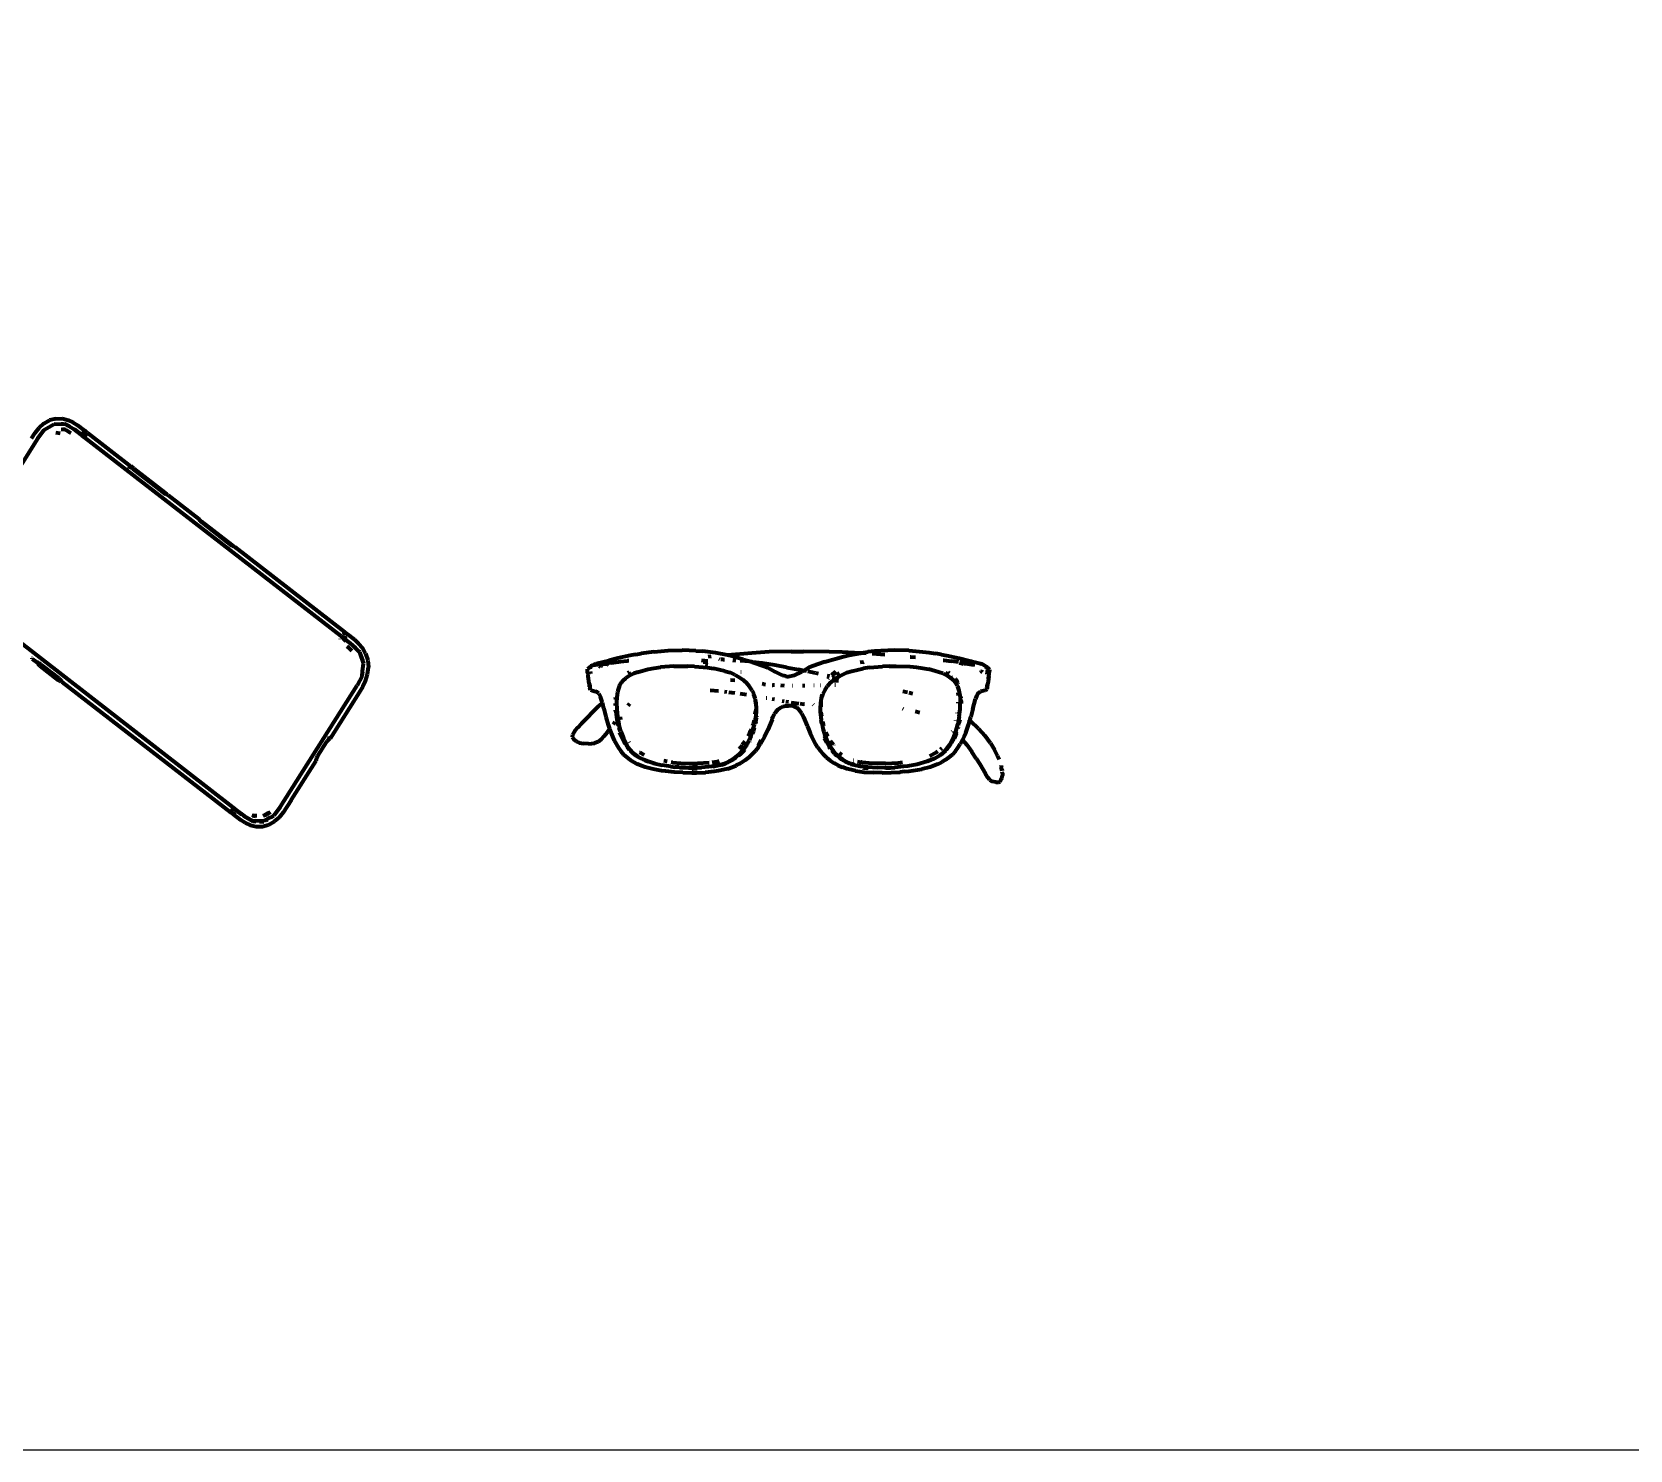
# Model space of a CAD drawing. Header units: millimetres. Extents: x 4307 to 31003, y 2809 to 20009.
# Drawn here: x 14194 to 14712, y 8520 to 8980 of the extents above; entities that cross this region are included whole.
import ezdxf

# ---------------------------------------------------------------- set-up
doc = ezdxf.new("R2010")
doc.units = ezdxf.units.MM
doc.layers.add('ProfileEdges', color=7, linetype='Continuous')

msp = doc.modelspace()

# ---------------------------------------------------------------- linework, layer by layer
for p, q in [((14201.43, 8849.52), (14201.86, 8849.47)), ((14228.03, 8837.04), (14225.52, 8838.98)), ((14225.36, 8838.84), (14225.4, 8838.79)), ((14225.41, 8838.75), (14225.58, 8838.55)), ((14231.73, 8834.17), (14236.37, 8830.58)), ((14237.16, 8829.96), (14237.33, 8829.83)), ((14294.56, 8784.42), (14294.17, 8783.82)), ((14295.04, 8785.18), (14295, 8785.12)), ((14295.5, 8783.7), (14295.78, 8784.15)), ((14195.48, 8774.95), (14196.45, 8774.2)), ((14195.69, 8775.29), (14195.64, 8775.29)), ((14195.77, 8775.24), (14195.69, 8775.29)), ((14195.97, 8775.15), (14196.1, 8775.11)), ((14199.21, 8772.07), (14202.91, 8769.2)), ((14203.1, 8769.57), (14202.87, 8769.88)), ((14403.59, 8741.74), (14404.75, 8741.62)), ((14259.84, 8727.37), (14259.45, 8726.76))]:
    msp.add_line(p, q)
msp.add_lwpolyline([(13395.19, 9764.66), (15918.46, 9764.66), (15918.46, 8520), (13395.19, 8520)], close=True)
at = {"layer": 'ProfileEdges', "lineweight": 211}
for p, q in [((14193.42, 8847.95), (14194.65, 8849.79)), ((14194.65, 8849.79), (14195.94, 8851.38)), ((14195.55, 8848.09), (14197.57, 8850.74)), ((14195.94, 8851.38), (14197.51, 8852.78)), ((14197.51, 8852.78), (14199.33, 8853.84)), ((14197.57, 8850.74), (14200.78, 8852.61)), ((14197.72, 8850.7), (14197.61, 8850.55)), ((14197.93, 8850.82), (14197.72, 8850.7)), ((14201.37, 8854.37), (14199.33, 8853.84)), ((14204.44, 8852.53), (14200.78, 8852.61)), ((14202.81, 8849.61), (14201.36, 8849.79)), ((14201.37, 8854.37), (14203.43, 8854.4)), ((14203.88, 8852.59), (14203.06, 8852.63)), ((14204.33, 8850.76), (14203.07, 8850.82)), ((14203.43, 8854.4), (14205.32, 8853.94)), ((14204.11, 8850.85), (14203.52, 8850.97)), ((14204.33, 8850.76), (14204.11, 8850.85)), ((14205.47, 8850.24), (14204.33, 8850.76)), ((14204.68, 8850.74), (14204.33, 8850.76)), ((14207.18, 8850.96), (14204.44, 8852.53)), ((14204.63, 8852.56), (14204.5, 8852.57)), ((14206.08, 8851.72), (14204.63, 8852.56)), ((14204.68, 8850.74), (14205.47, 8850.24)), ((14205.32, 8853.94), (14206.98, 8853.14)), ((14205.47, 8850.24), (14206.14, 8849.82)), ((14205.47, 8850.24), (14206.25, 8849.82)), ((14206.98, 8853.14), (14208.4, 8852.25)), ((14209.59, 8849.09), (14207.18, 8850.96)), ((14209.6, 8849.25), (14207.55, 8850.83)), ((14208.4, 8852.25), (14210.66, 8850.53)), ((14210.66, 8850.53), (14209.77, 8849.12)), ((14209.82, 8849.09), (14210.71, 8850.5)), ((14210.66, 8850.53), (14210.71, 8850.5)), ((14210.71, 8850.5), (14211.56, 8849.75)), ((14210.92, 8848.73), (14211.33, 8849.39)), ((14211.37, 8849.45), (14211.33, 8849.39)), ((14211.56, 8849.75), (14211.37, 8849.45)), ((14211.56, 8849.75), (14211.6, 8849.81)), ((14211.6, 8849.81), (14225.16, 8839.3)), ((14195.55, 8848.09), (14170.56, 8808.6)), ((14209.59, 8849.09), (14209.68, 8848.98)), ((14209.68, 8848.98), (14209.77, 8849.12)), ((14209.68, 8848.98), (14209.74, 8848.97)), ((14209.82, 8849.09), (14209.74, 8848.97)), ((14209.74, 8848.97), (14210.63, 8848.28)), ((14209.82, 8849.09), (14209.77, 8849.12)), ((14210.25, 8848.76), (14209.82, 8849.09)), ((14210.71, 8848.4), (14210.25, 8848.76)), ((14210.63, 8848.28), (14210.71, 8848.4)), ((14293.81, 8783.85), (14210.63, 8848.28)), ((14210.71, 8848.4), (14210.73, 8848.44)), ((14210.76, 8848.48), (14210.73, 8848.44)), ((14210.86, 8848.65), (14210.76, 8848.48)), ((14210.86, 8848.65), (14210.92, 8848.73)), ((14225.16, 8839.3), (14225.3, 8839.07)), ((14225.3, 8839.07), (14225.36, 8838.84)), ((14225.44, 8838.9), (14225.3, 8839.07)), ((14225.44, 8838.9), (14225.52, 8838.98)), ((14225.52, 8838.98), (14225.73, 8838.94)), ((14226.66, 8838.22), (14225.73, 8838.94)), ((14225.1, 8838.33), (14225.17, 8838.38)), ((14225.13, 8838.47), (14225.36, 8838.84)), ((14225.17, 8838.38), (14225.13, 8838.47)), ((14225.17, 8838.38), (14225.41, 8838.75)), ((14225.17, 8838.38), (14225.28, 8838.26)), ((14225.4, 8838.79), (14225.44, 8838.9)), ((14225.4, 8838.79), (14225.41, 8838.75)), ((14225.58, 8838.7), (14225.44, 8838.9)), ((14225.68, 8838.62), (14225.58, 8838.7)), ((14225.68, 8838.62), (14225.89, 8838.43)), ((14225.89, 8838.43), (14226.04, 8838.29)), ((14226.35, 8838.06), (14226.04, 8838.29)), ((14226.35, 8838.06), (14231.62, 8833.99)), ((14226.66, 8838.22), (14236.71, 8830.47)), ((14231.73, 8834.17), (14228.03, 8837.04)), ((14231.62, 8833.99), (14231.58, 8833.94)), ((14231.73, 8834.17), (14231.62, 8833.99)), ((14236.57, 8830.15), (14231.62, 8833.99)), ((14237.16, 8829.96), (14236.37, 8830.58)), ((14236.6, 8830), (14236.57, 8830.15)), ((14237.08, 8829.83), (14236.57, 8830.15)), ((14237.08, 8829.83), (14236.6, 8830)), ((14236.71, 8830.47), (14237.23, 8830.03)), ((14237.29, 8829.75), (14237.08, 8829.83)), ((14237.33, 8829.83), (14237.23, 8830.03)), ((14237.33, 8829.83), (14237.29, 8829.75)), ((14237.37, 8829.72), (14237.29, 8829.75)), ((14237.72, 8829.57), (14237.37, 8829.72)), ((14237.72, 8829.57), (14247.77, 8821.79)), ((14247.77, 8821.79), (14247.68, 8821.66)), ((14247.83, 8821.69), (14247.75, 8821.58)), ((14247.83, 8821.69), (14247.77, 8821.79)), ((14247.83, 8821.69), (14247.86, 8821.59)), ((14248.02, 8821.48), (14247.83, 8821.69)), ((14247.89, 8821.55), (14247.86, 8821.59)), ((14248.05, 8821.38), (14247.89, 8821.55)), ((14247.95, 8821.42), (14247.89, 8821.55)), ((14248.05, 8821.38), (14247.95, 8821.42)), ((14248.05, 8821.38), (14248.02, 8821.48)), ((14248.05, 8821.38), (14248.14, 8821.32)), ((14248.14, 8821.32), (14248.22, 8821.21)), ((14248.22, 8821.21), (14248.61, 8821.02)), ((14248.29, 8821.11), (14248.22, 8821.21)), ((14248.29, 8821.11), (14248.57, 8820.85)), ((14248.29, 8821.11), (14248.84, 8820.73)), ((14248.6, 8820.83), (14248.57, 8820.85)), ((14248.6, 8820.83), (14248.65, 8820.78)), ((14258.56, 8813.31), (14248.61, 8821.02)), ((14248.65, 8820.78), (14249.23, 8820.34)), ((14249.23, 8820.34), (14258.33, 8813.28)), ((14258.6, 8813.18), (14258.23, 8813.46)), ((14258.46, 8813.2), (14258.33, 8813.28)), ((14258.46, 8813.2), (14258.63, 8813.09)), ((14258.56, 8813.31), (14259.11, 8812.88)), ((14258.74, 8813.01), (14258.63, 8813.09)), ((14259.11, 8812.88), (14258.74, 8813.01)), ((14259.02, 8812.84), (14259.05, 8812.82)), ((14259.05, 8812.82), (14259.09, 8812.8)), ((14259.11, 8812.88), (14259.14, 8812.86)), ((14259.29, 8812.73), (14259.14, 8812.86)), ((14259.15, 8812.76), (14259.29, 8812.73)), ((14259.25, 8812.5), (14259.26, 8812.52)), ((14259.29, 8812.73), (14259.39, 8812.71)), ((14259.34, 8812.64), (14259.39, 8812.71)), ((14259.39, 8812.71), (14259.49, 8812.71)), ((14259.49, 8812.71), (14259.42, 8812.59)), ((14295.04, 8785.18), (14259.49, 8812.71)), ((14258.99, 8728.23), (14175.55, 8792.86)), ((14293.6, 8782.91), (14293.64, 8782.97)), ((14293.81, 8783.85), (14294.07, 8783.65)), ((14294.07, 8783.65), (14294.15, 8783.77)), ((14294.07, 8783.65), (14295.01, 8782.93)), ((14294.15, 8783.77), (14294.17, 8783.82)), ((14294.72, 8783.33), (14294.15, 8783.77)), ((14294.68, 8782.41), (14294.54, 8782.19)), ((14295, 8785.12), (14294.56, 8784.42)), ((14295.08, 8783.05), (14294.72, 8783.33)), ((14295.08, 8783.05), (14295.01, 8782.93)), ((14295.01, 8782.93), (14296.79, 8781.55)), ((14295.94, 8784.4), (14295.04, 8785.18)), ((14295.08, 8783.05), (14295.5, 8783.7)), ((14295.78, 8784.15), (14295.94, 8784.4)), ((14295.97, 8784.45), (14295.94, 8784.4)), ((14298.25, 8782.65), (14295.97, 8784.45)), ((14299.49, 8781.49), (14298.25, 8782.65)), ((14193.64, 8776.72), (14193.58, 8776.77)), ((14296.45, 8779.95), (14295.83, 8780.46)), ((14295.98, 8780.51), (14297.26, 8779.19)), ((14297.26, 8779.19), (14296.45, 8779.95)), ((14296.79, 8781.55), (14297.52, 8780.98)), ((14297.26, 8779.19), (14297.37, 8779.13)), ((14299.8, 8778.67), (14297.52, 8780.98)), ((14298.58, 8780.09), (14298.33, 8780.34)), ((14299.49, 8781.49), (14300.74, 8780.03)), ((14299.87, 8778.79), (14299.71, 8778.95)), ((14299.8, 8778.67), (14301.11, 8774.89)), ((14299.92, 8778.66), (14299.87, 8778.79)), ((14300.88, 8776.04), (14300.22, 8777.84)), ((14301.78, 8778.22), (14300.74, 8780.03)), ((14301.78, 8778.22), (14302.46, 8776.07)), ((14387.52, 8777.56), (14383.56, 8776.69)), ((14389.31, 8777.88), (14387.52, 8777.56)), ((14389.31, 8777.88), (14391.16, 8778.23)), ((14395.34, 8778.8), (14391.16, 8778.23)), ((14395.34, 8778.8), (14399.86, 8779.16)), ((14399.86, 8779.16), (14404.42, 8779.28)), ((14406.66, 8779.25), (14404.42, 8779.28)), ((14408.85, 8779.15), (14406.66, 8779.25)), ((14408.85, 8779.15), (14411.02, 8778.95)), ((14415.21, 8778.43), (14411.02, 8778.95)), ((14413.87, 8777.23), (14412.89, 8777.14)), ((14419.12, 8777.72), (14415.21, 8778.43)), ((14426.97, 8778.38), (14419.12, 8777.72)), ((14420.93, 8777.28), (14419.12, 8777.72)), ((14424.21, 8776.34), (14420.93, 8777.28)), ((14432.64, 8778.75), (14426.97, 8778.38)), ((14439.79, 8778.91), (14432.64, 8778.75)), ((14439.79, 8778.91), (14443.76, 8778.93)), ((14452.08, 8778.83), (14443.76, 8778.93)), ((14450.72, 8775.53), (14456.8, 8777.25)), ((14456.26, 8778.68), (14452.08, 8778.83)), ((14462.18, 8778.37), (14456.26, 8778.68)), ((14456.8, 8777.25), (14458.6, 8777.72)), ((14458.6, 8777.72), (14462.18, 8778.37)), ((14462.18, 8778.37), (14462.52, 8778.43)), ((14464.03, 8778.27), (14462.18, 8778.37)), ((14462.52, 8778.43), (14464.59, 8778.76)), ((14466.72, 8778.96), (14464.59, 8778.76)), ((14470.12, 8777.83), (14466.02, 8778.13)), ((14468.87, 8779.15), (14466.72, 8778.96)), ((14471.07, 8779.25), (14468.87, 8779.15)), ((14473.31, 8779.28), (14471.07, 8779.25)), ((14477.86, 8779.16), (14473.31, 8779.28)), ((14477.86, 8779.16), (14480.13, 8778.98)), ((14478.34, 8777.19), (14478.57, 8777.17)), ((14478.57, 8777.17), (14480.07, 8777.02)), ((14480.13, 8778.98), (14484.51, 8778.51)), ((14484.51, 8778.51), (14486.57, 8778.23)), ((14488.42, 8777.88), (14486.57, 8778.23)), ((14488.42, 8777.88), (14490.21, 8777.56)), ((14490.21, 8777.56), (14494.17, 8776.69)), ((14193.72, 8776.55), (14193.64, 8776.72)), ((14193.72, 8776.55), (14195.34, 8775.34)), ((14195.64, 8775.29), (14195.34, 8775.34)), ((14195.63, 8775.19), (14195.34, 8775.34)), ((14195.63, 8775.19), (14195.48, 8774.95)), ((14195.48, 8774.95), (14195.58, 8774.75)), ((14195.58, 8774.75), (14196.21, 8774.24)), ((14195.69, 8775.29), (14195.63, 8775.19)), ((14196.4, 8774.8), (14195.63, 8775.19)), ((14195.63, 8775.19), (14196, 8775.06)), ((14195.64, 8775.29), (14195.65, 8775.32)), ((14195.7, 8775.38), (14195.73, 8775.44)), ((14195.76, 8775.41), (14195.73, 8775.36)), ((14196.4, 8774.8), (14196, 8775.06)), ((14196.21, 8774.24), (14202.15, 8769.63)), ((14196.64, 8774.6), (14196.4, 8774.8)), ((14199.21, 8772.07), (14196.45, 8774.2)), ((14198.73, 8772.99), (14196.64, 8774.6)), ((14199.44, 8772.44), (14198.73, 8772.99)), ((14199.21, 8772.07), (14199.44, 8772.44)), ((14200.15, 8771.89), (14199.44, 8772.44)), ((14202.46, 8770.09), (14200.15, 8771.89)), ((14300.65, 8770.98), (14300.82, 8772.5)), ((14300.65, 8770.98), (14300.84, 8772.3)), ((14300.82, 8772.5), (14301.11, 8774.89)), ((14301.25, 8775.02), (14301.08, 8775.5)), ((14302.42, 8771.52), (14302.7, 8773.77)), ((14302.46, 8776.07), (14302.7, 8773.77)), ((14373.68, 8772.77), (14373.77, 8773.19)), ((14373.76, 8771.99), (14373.68, 8772.77)), ((14373.76, 8771.99), (14373.83, 8771.58)), ((14374.32, 8773.71), (14373.77, 8773.19)), ((14373.83, 8771.58), (14373.82, 8771.55)), ((14374.79, 8773.99), (14374.32, 8773.71)), ((14374.62, 8773.41), (14374.63, 8773.27)), ((14374.83, 8771.69), (14374.7, 8772.42)), ((14374.79, 8773.99), (14374.72, 8773.82)), ((14375.36, 8774.34), (14374.79, 8773.99)), ((14374.84, 8774.11), (14374.79, 8773.99)), ((14375.36, 8774.34), (14374.84, 8774.11)), ((14375.45, 8774.38), (14375.36, 8774.34)), ((14376.28, 8774.9), (14375.45, 8774.38)), ((14376.97, 8774.61), (14375.45, 8774.38)), ((14376.28, 8774.9), (14376.56, 8775.02)), ((14376.56, 8775.02), (14380.64, 8776.01)), ((14378.48, 8774.82), (14376.97, 8774.61)), ((14377.2, 8774.43), (14376.97, 8774.61)), ((14377.47, 8774.22), (14377.9, 8773.89)), ((14378.26, 8774.13), (14378.11, 8773.93)), ((14378.57, 8774.02), (14378.43, 8774.13)), ((14378.48, 8774.82), (14378.85, 8774.87)), ((14378.85, 8774.87), (14378.9, 8774.88)), ((14379.25, 8775.56), (14378.87, 8775.32)), ((14378.87, 8775.32), (14379.45, 8775.45)), ((14378.9, 8774.88), (14379.21, 8775.11)), ((14378.9, 8774.88), (14379.24, 8774.93)), ((14379.21, 8775.11), (14379.57, 8775.35)), ((14381.25, 8775.2), (14379.24, 8774.93)), ((14380.13, 8775.17), (14379.24, 8774.93)), ((14379.24, 8774.93), (14380.17, 8774.84)), ((14379.5, 8775.68), (14379.41, 8775.66)), ((14379.45, 8775.45), (14380.05, 8775.58)), ((14379.57, 8775.35), (14380.77, 8775.64)), ((14380.05, 8775.58), (14380.56, 8775.69)), ((14380.45, 8775.41), (14380.13, 8775.17)), ((14380.17, 8774.84), (14380.35, 8774.68)), ((14380.77, 8775.64), (14380.45, 8775.41)), ((14380.54, 8774.52), (14380.61, 8774.46)), ((14383.56, 8776.69), (14380.64, 8776.01)), ((14381.25, 8775.2), (14383.75, 8775.52)), ((14383.75, 8775.52), (14384.4, 8775.6)), ((14384.45, 8775.6), (14386.66, 8775.86)), ((14387.13, 8775.91), (14386.66, 8775.86)), ((14387.21, 8772.15), (14386.78, 8771.84)), ((14387.11, 8771.42), (14387.92, 8771.98)), ((14388.7, 8771.73), (14387.44, 8771.1)), ((14390.05, 8772.23), (14388.7, 8771.73)), ((14390.05, 8772.23), (14393.35, 8773.12)), ((14393.35, 8773.12), (14395.28, 8773.48)), ((14395.28, 8773.48), (14397.34, 8773.77)), ((14401.73, 8774.12), (14397.34, 8773.77)), ((14401.73, 8774.12), (14406.2, 8774.16)), ((14408.4, 8774.07), (14406.2, 8774.16)), ((14408.4, 8774.07), (14412.62, 8773.67)), ((14412.64, 8775.73), (14410.72, 8775.98)), ((14412.74, 8775.28), (14411.19, 8775.42)), ((14411.87, 8774.62), (14412.68, 8774.51)), ((14412.62, 8773.67), (14414.6, 8773.36)), ((14412.78, 8775.71), (14412.64, 8775.73)), ((14418.27, 8772.52), (14414.6, 8773.36)), ((14416.66, 8776.34), (14416.37, 8776.35)), ((14417.73, 8776.3), (14416.99, 8776.33)), ((14417.73, 8776.3), (14418.15, 8776.27)), ((14418.27, 8772.52), (14419.97, 8772.03)), ((14421.47, 8771.34), (14419.97, 8772.03)), ((14420.8, 8776.09), (14421.76, 8776.02)), ((14426.13, 8775.6), (14423.19, 8775.89)), ((14423.46, 8772.34), (14423.53, 8772.29)), ((14424.21, 8776.34), (14427.01, 8775.53)), ((14427.01, 8775.53), (14426.13, 8775.6)), ((14427.01, 8775.53), (14427.21, 8775.46)), ((14430.32, 8775.06), (14427.21, 8775.46)), ((14427.21, 8775.46), (14431.05, 8774.18)), ((14434.44, 8774.42), (14430.32, 8775.06)), ((14431.05, 8774.18), (14432.06, 8773.71)), ((14432.06, 8773.71), (14434.53, 8772.3)), ((14438.4, 8773.72), (14434.44, 8774.42)), ((14436.97, 8771.14), (14434.53, 8772.3)), ((14438.4, 8773.72), (14442.13, 8773.01)), ((14440.76, 8771.14), (14443.19, 8772.3)), ((14443.84, 8772.66), (14442.13, 8773.01)), ((14443.84, 8772.66), (14443.19, 8772.3)), ((14443.91, 8772.65), (14443.84, 8772.66)), ((14445.61, 8773.66), (14443.91, 8772.65)), ((14444.68, 8772.49), (14443.91, 8772.65)), ((14447.69, 8771.88), (14445.21, 8772.38)), ((14446.68, 8774.18), (14445.61, 8773.66)), ((14450.72, 8775.53), (14446.68, 8774.18)), ((14448.62, 8771.69), (14447.86, 8771.84)), ((14453.25, 8771.67), (14452.93, 8771.35)), ((14453.2, 8771.29), (14454.18, 8771.98)), ((14453.25, 8771.67), (14454.25, 8772.41)), ((14454.34, 8772.09), (14454.48, 8772.2)), ((14454.9, 8771.61), (14454.56, 8771.37)), ((14455.3, 8771.81), (14454.9, 8771.61)), ((14456.25, 8771.34), (14457.76, 8772.03)), ((14457.76, 8772.03), (14459.46, 8772.52)), ((14459.46, 8772.52), (14463.13, 8773.36)), ((14462.96, 8775.46), (14462.17, 8775.31)), ((14462.96, 8775.46), (14463.35, 8775.52)), ((14465.11, 8773.67), (14463.13, 8773.36)), ((14465.11, 8773.67), (14469.33, 8774.07)), ((14471.53, 8774.16), (14469.33, 8774.07)), ((14471.53, 8774.16), (14473.76, 8774.18)), ((14473.76, 8774.18), (14478.22, 8773.98)), ((14478.22, 8773.98), (14480.42, 8773.84)), ((14480.42, 8773.84), (14482.45, 8773.48)), ((14482.45, 8773.48), (14484.38, 8773.12)), ((14487.68, 8772.23), (14484.38, 8773.12)), ((14489.03, 8771.73), (14487.68, 8772.23)), ((14489.03, 8771.73), (14490.28, 8771.1)), ((14489.08, 8776.13), (14489.21, 8776.12)), ((14489.21, 8776.12), (14491.7, 8775.78)), ((14490.62, 8771.42), (14489.81, 8771.98)), ((14490.52, 8772.15), (14490.95, 8771.84)), ((14493.95, 8775.42), (14491.7, 8775.78)), ((14494.17, 8776.69), (14497.09, 8776.01)), ((14495.66, 8774.79), (14494.38, 8775.18)), ((14494.38, 8775.18), (14495.03, 8775.12)), ((14497.04, 8774.92), (14494.57, 8775.32)), ((14495.78, 8775.04), (14497.04, 8774.92)), ((14497.04, 8774.92), (14498.31, 8774.71)), ((14497.09, 8776.01), (14501.17, 8775.02)), ((14497.19, 8775.69), (14497.68, 8775.58)), ((14497.72, 8775.8), (14497.54, 8775.78)), ((14497.68, 8775.58), (14497.87, 8775.54)), ((14498.32, 8775.66), (14497.72, 8775.8)), ((14498.31, 8774.71), (14499.29, 8774.54)), ((14498.48, 8775.56), (14498.32, 8775.66)), ((14501.09, 8772.48), (14501.31, 8772.43)), ((14501.17, 8775.02), (14501.45, 8774.9)), ((14501.22, 8772.54), (14501.31, 8772.5)), ((14501.3, 8772.36), (14501.31, 8772.43)), ((14501.31, 8772.5), (14501.32, 8772.59)), ((14501.31, 8772.5), (14501.53, 8772.43)), ((14501.31, 8772.43), (14501.31, 8772.5)), ((14501.31, 8772.43), (14501.53, 8772.43)), ((14503.41, 8773.71), (14501.45, 8774.9)), ((14501.53, 8772.43), (14501.57, 8772.37)), ((14501.57, 8772.37), (14501.73, 8772.34)), ((14501.57, 8772.37), (14501.74, 8772.15)), ((14502.7, 8773.96), (14502.67, 8773.96)), ((14503.29, 8773.67), (14502.7, 8773.96)), ((14503.25, 8771.47), (14503.46, 8773.06)), ((14503.35, 8773.48), (14503.29, 8773.67)), ((14503.42, 8773.25), (14503.36, 8773.45)), ((14503.41, 8773.71), (14503.96, 8773.19)), ((14503.9, 8771.6), (14504.03, 8772.5)), ((14503.91, 8771.55), (14503.9, 8771.6)), ((14504, 8772.93), (14503.96, 8773.19)), ((14504, 8772.93), (14504.03, 8772.5)), ((14202.7, 8769.23), (14202.15, 8769.63)), ((14202.55, 8770.04), (14202.46, 8770.09)), ((14202.55, 8770.04), (14203.08, 8769.45)), ((14202.7, 8769.23), (14202.91, 8769.2)), ((14203.08, 8769.45), (14202.91, 8769.2)), ((14203.15, 8769.48), (14203.08, 8769.45)), ((14203.2, 8769.32), (14203.08, 8769.45)), ((14203.1, 8769.57), (14203.12, 8769.52)), ((14203.12, 8769.52), (14203.2, 8769.63)), ((14203.15, 8769.48), (14203.12, 8769.52)), ((14203.2, 8769.32), (14203.15, 8769.48)), ((14203.2, 8769.63), (14203.21, 8769.66)), ((14203.2, 8769.63), (14203.25, 8769.63)), ((14203.2, 8769.32), (14203.34, 8769.09)), ((14203.34, 8769.09), (14258.04, 8726.73)), ((14274.07, 8728.43), (14299.06, 8767.91)), ((14300.63, 8770.92), (14299.06, 8767.91)), ((14300.86, 8767.52), (14299.73, 8765.61)), ((14300.63, 8770.95), (14300.65, 8770.98)), ((14300.63, 8770.92), (14300.65, 8770.98)), ((14300.63, 8770.92), (14300.63, 8770.95)), ((14301.78, 8769.4), (14300.86, 8767.52)), ((14301.78, 8769.4), (14302.42, 8771.52)), ((14373.82, 8771.55), (14373.82, 8771.5)), ((14373.82, 8771.5), (14373.89, 8771.18)), ((14373.93, 8770.94), (14373.89, 8771.18)), ((14373.91, 8770.89), (14373.93, 8770.94)), ((14374.04, 8770.15), (14373.91, 8770.89)), ((14374.03, 8770.1), (14374.04, 8770.15)), ((14374.16, 8769.32), (14374.03, 8770.1)), ((14374.27, 8768.51), (14374.16, 8769.32)), ((14374.26, 8768.46), (14374.27, 8768.51)), ((14374.26, 8768.46), (14374.37, 8767.83)), ((14374.36, 8768.28), (14374.46, 8767.59)), ((14374.37, 8767.83), (14374.36, 8768.28)), ((14374.36, 8767.77), (14374.37, 8767.83)), ((14374.4, 8767.63), (14374.36, 8767.77)), ((14374.42, 8767.45), (14374.4, 8767.63)), ((14374.44, 8767.35), (14374.42, 8767.45)), ((14374.43, 8767.29), (14374.44, 8767.35)), ((14374.43, 8767.29), (14374.47, 8767.14)), ((14374.46, 8767.59), (14374.53, 8767.1)), ((14374.68, 8766.4), (14374.47, 8767.14)), ((14374.53, 8767.1), (14374.47, 8767.14)), ((14375.13, 8766.19), (14374.68, 8766.4)), ((14383.98, 8767.5), (14383.45, 8765.74)), ((14383.98, 8767.5), (14383.55, 8766.25)), ((14383.99, 8767.57), (14383.98, 8767.5)), ((14384.03, 8767.65), (14383.99, 8767.57)), ((14384.03, 8767.65), (14384.7, 8768.84)), ((14384.11, 8767.94), (14384.03, 8767.65)), ((14384.99, 8769.15), (14384.7, 8768.84)), ((14384.76, 8768.74), (14384.73, 8768.66)), ((14384.99, 8769.15), (14384.76, 8768.74)), ((14385.29, 8769.49), (14384.99, 8769.15)), ((14385.09, 8769.33), (14384.99, 8769.15)), ((14385.09, 8769.33), (14385.29, 8769.49)), ((14385.29, 8769.49), (14386.17, 8770.22)), ((14387.44, 8771.1), (14386.17, 8770.22)), ((14421.44, 8769.45), (14420.07, 8769.6)), ((14421.47, 8771.34), (14422.88, 8770.59)), ((14422.88, 8770.59), (14424.15, 8769.71)), ((14424.15, 8769.71), (14424.84, 8769.08)), ((14424.84, 8769.08), (14424.62, 8769.11)), ((14424.9, 8769.07), (14424.84, 8769.08)), ((14424.9, 8769.07), (14425.28, 8768.68)), ((14426.25, 8767.54), (14425.28, 8768.68)), ((14427.06, 8766.28), (14426.25, 8767.54)), ((14430.89, 8768.29), (14430.37, 8768.36)), ((14430.89, 8768.29), (14431.4, 8768.23)), ((14433.61, 8767.97), (14433.76, 8767.95)), ((14434.35, 8767.93), (14433.76, 8767.95)), ((14437.6, 8767.81), (14436.45, 8767.86)), ((14437.98, 8770.85), (14436.97, 8771.14)), ((14437.98, 8770.85), (14438.86, 8770.7)), ((14440.76, 8771.14), (14438.86, 8770.7)), ((14440.14, 8767.79), (14440.07, 8767.79)), ((14444.14, 8767.79), (14443.47, 8767.78)), ((14447.23, 8767.83), (14447.14, 8767.83)), ((14449.36, 8767.87), (14449.24, 8767.87)), ((14450.65, 8766.28), (14451.47, 8767.54)), ((14451.43, 8771.11), (14452.16, 8770.97)), ((14452.44, 8768.68), (14451.47, 8767.54)), ((14452.03, 8770.62), (14451.51, 8770.81)), ((14451.71, 8770), (14451.87, 8770.21)), ((14452.44, 8768.68), (14453.32, 8769.48)), ((14453.02, 8771.11), (14453.2, 8771.29)), ((14453.14, 8770.77), (14453.57, 8770.68)), ((14453.22, 8769.48), (14453.32, 8769.48)), ((14453.27, 8770.4), (14453.57, 8770.68)), ((14453.32, 8769.48), (14453.57, 8769.71)), ((14453.32, 8769.48), (14455.11, 8769.5)), ((14453.49, 8770.09), (14453.36, 8770.14)), ((14453.57, 8770.68), (14453.66, 8770.76)), ((14453.57, 8770.68), (14453.77, 8770.64)), ((14454.65, 8770.46), (14453.57, 8769.71)), ((14453.84, 8770.88), (14453.66, 8770.76)), ((14454.14, 8767.96), (14453.86, 8767.95)), ((14454.56, 8770.48), (14454.65, 8770.46)), ((14454.84, 8770.59), (14454.65, 8770.46)), ((14454.65, 8770.46), (14455.17, 8770.35)), ((14454.84, 8770.59), (14456.25, 8771.34)), ((14455.11, 8769.5), (14454.87, 8769.59)), ((14491.56, 8770.22), (14490.28, 8771.1)), ((14491.75, 8770.51), (14491.54, 8770.69)), ((14492.44, 8769.49), (14491.56, 8770.22)), ((14492.64, 8769.33), (14492.44, 8769.49)), ((14492.44, 8769.49), (14492.74, 8769.15)), ((14492.64, 8769.33), (14492.74, 8769.15)), ((14492.74, 8769.15), (14492.91, 8768.84)), ((14492.74, 8769.15), (14493.03, 8768.84)), ((14492.92, 8770.08), (14493.17, 8769.84)), ((14493.62, 8767.94), (14493.03, 8768.84)), ((14493.17, 8769.84), (14493.61, 8769.12)), ((14493.88, 8768.61), (14493.61, 8769.12)), ((14493.66, 8767.8), (14493.62, 8767.94)), ((14493.66, 8767.8), (14493.7, 8767.65)), ((14493.74, 8767.57), (14493.7, 8767.65)), ((14493.75, 8767.51), (14493.74, 8767.57)), ((14494.17, 8766.25), (14493.75, 8767.51)), ((14493.75, 8767.51), (14494.27, 8765.74)), ((14493.92, 8768.51), (14493.88, 8768.61)), ((14502.9, 8766.39), (14502.6, 8766.19)), ((14503.21, 8766.72), (14502.9, 8766.39)), ((14503.2, 8767.1), (14503.27, 8767.59)), ((14503.26, 8767.14), (14503.2, 8767.1)), ((14503.26, 8767.14), (14503.21, 8766.72)), ((14503.3, 8767.29), (14503.26, 8767.14)), ((14503.27, 8767.59), (14503.37, 8768.28)), ((14503.3, 8767.43), (14503.29, 8767.35)), ((14503.29, 8767.35), (14503.3, 8767.29)), ((14503.33, 8767.63), (14503.3, 8767.43)), ((14503.37, 8767.72), (14503.33, 8767.63)), ((14503.36, 8767.83), (14503.47, 8768.41)), ((14503.37, 8768.28), (14503.36, 8767.83)), ((14503.37, 8767.77), (14503.36, 8767.83)), ((14503.37, 8767.72), (14503.37, 8767.77)), ((14503.57, 8769.32), (14503.46, 8768.51)), ((14503.46, 8768.51), (14503.47, 8768.46)), ((14503.47, 8768.41), (14503.47, 8768.46)), ((14503.7, 8770.05), (14503.57, 8769.32)), ((14503.69, 8770.15), (14503.82, 8770.84)), ((14503.7, 8770.05), (14503.69, 8770.15)), ((14503.81, 8770.89), (14503.7, 8770.1)), ((14503.8, 8770.94), (14503.91, 8771.5)), ((14503.82, 8770.84), (14503.8, 8770.94)), ((14503.91, 8771.5), (14503.91, 8771.55)), ((14299.73, 8765.61), (14290.27, 8750.68)), ((14375.13, 8766.19), (14376.32, 8765.92)), ((14376.86, 8765.71), (14376.32, 8765.92)), ((14377.41, 8765.27), (14376.86, 8765.71)), ((14378.55, 8762.32), (14377.34, 8761.15)), ((14377.41, 8765.27), (14377.98, 8764.17)), ((14378.49, 8762.55), (14377.98, 8764.17)), ((14378.55, 8762.32), (14378.49, 8762.55)), ((14379.04, 8760.4), (14378.55, 8762.32)), ((14378.68, 8762.44), (14378.59, 8762.36)), ((14382.79, 8761.77), (14382.78, 8762.02)), ((14382.8, 8761.36), (14382.79, 8761.77)), ((14382.82, 8763.71), (14382.8, 8763.28)), ((14382.82, 8763.71), (14382.84, 8763.96)), ((14383.22, 8764.04), (14383.13, 8762.23)), ((14383.13, 8762.23), (14383.19, 8760.19)), ((14383.45, 8765.74), (14383.22, 8764.04)), ((14386.87, 8761.42), (14387.44, 8762.07)), ((14416.16, 8766), (14413.5, 8766.28)), ((14418.86, 8765.72), (14418.13, 8765.8)), ((14421.46, 8765.38), (14419.5, 8765.64)), ((14425.28, 8764.84), (14423.18, 8765.15)), ((14427.06, 8766.28), (14427.62, 8765.13)), ((14427.87, 8764.42), (14427.37, 8764.51)), ((14427.63, 8765.1), (14427.62, 8765.13)), ((14427.7, 8764.96), (14427.63, 8765.1)), ((14427.87, 8764.42), (14427.7, 8764.96)), ((14427.85, 8765.07), (14427.86, 8765.04)), ((14428.07, 8763.73), (14427.87, 8764.42)), ((14428.15, 8763.56), (14428.07, 8763.73)), ((14428.18, 8763.48), (14428.15, 8763.56)), ((14428.24, 8762.84), (14428.18, 8763.48)), ((14428.24, 8762.84), (14428.32, 8762.06)), ((14428.35, 8762.3), (14428.24, 8762.84)), ((14428.32, 8762.06), (14428.32, 8761.92)), ((14428.48, 8760.85), (14428.35, 8762.3)), ((14431.88, 8763.73), (14431.65, 8763.77)), ((14434.37, 8763.29), (14433.61, 8763.42)), ((14436.82, 8762.88), (14437.52, 8762.76)), ((14437.02, 8761.07), (14437.91, 8761.25)), ((14437.91, 8761.25), (14438.84, 8761.3)), ((14438.06, 8762.67), (14438.85, 8762.54)), ((14439.77, 8761.25), (14438.84, 8761.3)), ((14440.7, 8761.07), (14439.77, 8761.25)), ((14439.8, 8762.39), (14442.27, 8762.05)), ((14442.71, 8761.99), (14443.86, 8761.83)), ((14444.05, 8761.82), (14443.86, 8761.83)), ((14446.86, 8761.66), (14446.98, 8761.65)), ((14449.27, 8761.63), (14449.19, 8760.85)), ((14449.21, 8761.63), (14449.27, 8761.63)), ((14449.34, 8762.3), (14449.27, 8761.63)), ((14449.27, 8761.63), (14449.36, 8761.63)), ((14449.34, 8762.3), (14449.44, 8762.77)), ((14449.36, 8762.06), (14449.44, 8762.77)), ((14449.36, 8761.63), (14449.36, 8762.06)), ((14449.36, 8761.45), (14449.36, 8761.63)), ((14449.36, 8761.63), (14450.06, 8761.62)), ((14449.44, 8762.77), (14449.45, 8762.91)), ((14449.45, 8762.91), (14449.63, 8763.73)), ((14449.57, 8763.79), (14449.79, 8764.88)), ((14449.63, 8763.73), (14450.01, 8764.95)), ((14449.85, 8765.05), (14449.79, 8764.88)), ((14450.06, 8765.06), (14450.01, 8764.95)), ((14450.09, 8765.13), (14450.06, 8765.06)), ((14450.09, 8765.13), (14450.65, 8766.28)), ((14475.92, 8766.02), (14477.51, 8765.66)), ((14477.87, 8765.58), (14479.14, 8765.29)), ((14493.76, 8765.61), (14493.85, 8764.58)), ((14493.88, 8762.17), (14493.88, 8762.47)), ((14494.27, 8765.74), (14494.5, 8764.04)), ((14494.5, 8764.04), (14494.59, 8762.23)), ((14494.51, 8760.19), (14494.59, 8762.23)), ((14494.89, 8763.83), (14494.87, 8764.18)), ((14494.95, 8762.54), (14494.92, 8763.27)), ((14494.93, 8762.03), (14494.95, 8762.54)), ((14498.63, 8760.33), (14499.55, 8763.5)), ((14499.99, 8764.71), (14499.55, 8763.5)), ((14500.32, 8765.27), (14499.99, 8764.71)), ((14500.32, 8765.27), (14501.11, 8765.87)), ((14502.6, 8766.19), (14501.11, 8765.87)), ((14371.8, 8755.57), (14377.34, 8761.15)), ((14379.04, 8760.4), (14379.7, 8757.75)), ((14379.7, 8757.75), (14380.42, 8755.07)), ((14382.62, 8756.07), (14382.02, 8755.26)), ((14382.87, 8759.4), (14382.85, 8760)), ((14382.87, 8759.4), (14383.21, 8756.94)), ((14383.22, 8756.88), (14383.18, 8756.82)), ((14383.19, 8760.19), (14383.44, 8757.83)), ((14383.28, 8756.96), (14383.21, 8756.94)), ((14383.21, 8756.94), (14383.22, 8756.88)), ((14383.22, 8756.88), (14383.69, 8754.81)), ((14383.44, 8757.83), (14383.88, 8755.36)), ((14383.88, 8757.76), (14383.64, 8757.44)), ((14384.28, 8757.6), (14384.26, 8757.7)), ((14384.28, 8757.6), (14384.47, 8756.76)), ((14427.73, 8756.55), (14427.41, 8755.3)), ((14427.88, 8755.22), (14428.38, 8757.99)), ((14428.09, 8758.58), (14428.21, 8759.28)), ((14428.31, 8756.2), (14428.15, 8755.54)), ((14428.27, 8760.03), (14428.21, 8759.28)), ((14428.31, 8756.2), (14428.54, 8757.23)), ((14428.38, 8757.99), (14428.49, 8759.41)), ((14428.49, 8759.41), (14428.48, 8760.85)), ((14428.58, 8757.46), (14428.54, 8757.23)), ((14428.65, 8757.94), (14428.63, 8757.8)), ((14433.54, 8756.87), (14433.07, 8755.59)), ((14433.54, 8756.87), (14433.61, 8757.03)), ((14433.61, 8757.03), (14433.83, 8757.63)), ((14434.26, 8758.52), (14433.83, 8757.63)), ((14434.26, 8758.52), (14434.42, 8758.84)), ((14434.58, 8759.03), (14434.42, 8758.84)), ((14435.47, 8760.12), (14434.58, 8759.03)), ((14435.05, 8759.76), (14434.58, 8759.03)), ((14435.47, 8760.12), (14436.19, 8760.67)), ((14436.19, 8760.67), (14437.02, 8761.07)), ((14440.7, 8761.07), (14441.54, 8760.68)), ((14442.21, 8760.12), (14441.54, 8760.68)), ((14443.24, 8758.84), (14442.21, 8760.12)), ((14443.77, 8757.6), (14443.24, 8758.84)), ((14443.77, 8757.6), (14444.91, 8754.78)), ((14449.19, 8760.85), (14449.17, 8759.41)), ((14449.17, 8759.41), (14449.46, 8756.6)), ((14449.65, 8757.95), (14449.45, 8759.21)), ((14449.66, 8755.51), (14449.46, 8756.6)), ((14449.96, 8756.18), (14450.17, 8755.3)), ((14475.81, 8760.36), (14476.07, 8760.32)), ((14481.45, 8759.04), (14480.01, 8759.48)), ((14493.13, 8756.44), (14493.15, 8756.5)), ((14493.57, 8758.85), (14493.59, 8759.01)), ((14494.32, 8758.99), (14493.79, 8759.31)), ((14494.25, 8757.83), (14493.79, 8755.36)), ((14494.43, 8756.75), (14494.16, 8755.61)), ((14494.25, 8757.83), (14494.51, 8760.19)), ((14497.68, 8756.57), (14497.27, 8756.89)), ((14497.27, 8755.07), (14497.68, 8756.57)), ((14497.68, 8756.57), (14498, 8757.75)), ((14497.99, 8756.35), (14497.68, 8756.57)), ((14500.53, 8753.97), (14497.99, 8756.35)), ((14498.63, 8760.33), (14498, 8757.75)), ((14289.65, 8751.16), (14290.23, 8750.68)), ((14368.82, 8751.86), (14368.76, 8751.16)), ((14368.76, 8751.16), (14369.3, 8750.38)), ((14369.09, 8752.33), (14368.82, 8751.86)), ((14369.63, 8753.14), (14369.09, 8752.33)), ((14370.55, 8754.22), (14369.63, 8753.14)), ((14370.55, 8754.22), (14371.8, 8755.57)), ((14379.09, 8751.43), (14378.11, 8750.36)), ((14379.09, 8751.43), (14380.16, 8752.78)), ((14380.16, 8752.78), (14380.87, 8753.73)), ((14380.42, 8755.07), (14380.84, 8753.78)), ((14380.84, 8753.78), (14380.87, 8753.73)), ((14380.87, 8753.73), (14381.83, 8751.28)), ((14381.83, 8751.28), (14382.41, 8750.06)), ((14383.13, 8755.92), (14383.11, 8756.02)), ((14384.53, 8752.98), (14383.88, 8755.36)), ((14383.88, 8754.11), (14384.27, 8752.93)), ((14384.13, 8752.61), (14384.33, 8752.06)), ((14385.62, 8749.44), (14384.33, 8752.06)), ((14384.53, 8752.98), (14385.36, 8750.75)), ((14384.53, 8752.13), (14385.47, 8749.96)), ((14425.86, 8751.42), (14426.22, 8752.08)), ((14426.7, 8751.47), (14426.14, 8750.17)), ((14426.22, 8752.08), (14426.62, 8753.02)), ((14426.58, 8752.55), (14426.22, 8752.08)), ((14426.54, 8752.72), (14426.62, 8753.02)), ((14426.62, 8753.02), (14426.85, 8753.58)), ((14426.83, 8753.56), (14426.62, 8753.02)), ((14426.7, 8751.47), (14427.59, 8754.15)), ((14427.44, 8752.97), (14427.14, 8752.17)), ((14427.28, 8754.92), (14427.41, 8755.3)), ((14427.8, 8754.16), (14427.44, 8752.97)), ((14427.59, 8754.15), (14427.88, 8755.22)), ((14431.06, 8751.18), (14429.78, 8748.9)), ((14432.14, 8753.48), (14431.06, 8751.18)), ((14433.07, 8755.59), (14432.14, 8753.48)), ((14444.91, 8754.78), (14445, 8754.54)), ((14445, 8754.54), (14445.43, 8753.48)), ((14445.43, 8753.48), (14445.86, 8752.38)), ((14446.46, 8751.18), (14445.86, 8752.38)), ((14447.66, 8748.9), (14446.46, 8751.18)), ((14449.66, 8755.51), (14449.89, 8754.63)), ((14449.89, 8754.63), (14450.06, 8753.85)), ((14450.06, 8753.85), (14450.37, 8752.8)), ((14450.37, 8754.68), (14450.17, 8755.3)), ((14450.37, 8752.8), (14450.81, 8751.47)), ((14450.51, 8751.41), (14450.95, 8750.4)), ((14450.81, 8751.47), (14451.33, 8750.17)), ((14450.89, 8752.55), (14451.62, 8751.33)), ((14450.89, 8752.55), (14451.59, 8751.34)), ((14450.99, 8752.72), (14450.97, 8752.78)), ((14451.04, 8752.76), (14451.42, 8751.81)), ((14451.66, 8751.33), (14451.42, 8751.81)), ((14492.06, 8752.97), (14491.99, 8752.8)), ((14492.96, 8752.58), (14492.24, 8750.75)), ((14492.4, 8753.08), (14492.67, 8752.86)), ((14492.54, 8750.85), (14492.63, 8751.03)), ((14493.24, 8752.3), (14492.55, 8750.73)), ((14492.63, 8751.03), (14493.17, 8752.38)), ((14492.67, 8752.86), (14492.96, 8752.58)), ((14493.12, 8752.98), (14492.96, 8752.58)), ((14492.96, 8752.58), (14493.17, 8752.38)), ((14493.12, 8752.98), (14493.79, 8755.36)), ((14493.17, 8752.38), (14493.38, 8752.92)), ((14493.17, 8752.38), (14493.24, 8752.3)), ((14493.31, 8752.47), (14493.24, 8752.3)), ((14493.24, 8752.3), (14493.37, 8752.18)), ((14493.87, 8753.9), (14494.01, 8754.32)), ((14494, 8755.02), (14494.16, 8755.61)), ((14495.81, 8751.28), (14495.27, 8750.22)), ((14496.35, 8752.52), (14495.81, 8751.28)), ((14496.35, 8752.52), (14497.27, 8755.07)), ((14500.53, 8753.97), (14502.66, 8751.55)), ((14504.37, 8749.19), (14502.66, 8751.55)), ((14286.3, 8745.06), (14289.13, 8749.53)), ((14289.13, 8749.53), (14289.36, 8749.83)), ((14289.83, 8750.61), (14289.35, 8750.79)), ((14289.36, 8749.83), (14289.62, 8750.17)), ((14290, 8750.5), (14289.62, 8750.17)), ((14289.83, 8750.61), (14290.23, 8750.68)), ((14290.23, 8750.68), (14290, 8750.5)), ((14290.27, 8750.68), (14290.23, 8750.68)), ((14370.17, 8749.69), (14369.3, 8750.38)), ((14371.09, 8749.23), (14370.17, 8749.69)), ((14371.09, 8749.23), (14372.39, 8749.06)), ((14374.08, 8749), (14372.39, 8749.06)), ((14374.08, 8749), (14376.03, 8749.16)), ((14377.21, 8749.62), (14376.03, 8749.16)), ((14378.11, 8750.36), (14377.21, 8749.62)), ((14382.41, 8750.06), (14383.74, 8747.67)), ((14383.74, 8747.67), (14384.54, 8746.55)), ((14384.54, 8746.55), (14385.43, 8745.52)), ((14385.36, 8750.75), (14386.37, 8748.7)), ((14385.47, 8749.96), (14386.02, 8748.93)), ((14386.02, 8748.93), (14385.62, 8749.44)), ((14386.02, 8748.93), (14386.46, 8748.21)), ((14386.37, 8748.7), (14386.96, 8747.76)), ((14386.46, 8748.21), (14386.49, 8748.19)), ((14387.38, 8746.98), (14386.59, 8748.03)), ((14387.65, 8746.88), (14386.96, 8747.76)), ((14387.31, 8749.33), (14387.19, 8749.53)), ((14387.62, 8746.76), (14388.2, 8746.18)), ((14388.2, 8746.18), (14387.62, 8746.72)), ((14388.43, 8746.08), (14387.65, 8746.88)), ((14388.2, 8746.18), (14389.09, 8745.43)), ((14388.72, 8745.68), (14388.2, 8746.18)), ((14390.18, 8744.74), (14388.43, 8746.08)), ((14388.72, 8745.68), (14389.09, 8745.43)), ((14390.53, 8746.19), (14390.65, 8746.1)), ((14392.13, 8745.32), (14390.65, 8746.1)), ((14423.41, 8745.69), (14422.72, 8745.11)), ((14424.17, 8747.03), (14422.74, 8745.54)), ((14423.31, 8747.79), (14422.84, 8747.18)), ((14423.89, 8746.59), (14422.93, 8745.56)), ((14423.83, 8748.51), (14423.31, 8747.79)), ((14424.39, 8746.73), (14423.41, 8745.69)), ((14423.89, 8748.59), (14423.86, 8748.56)), ((14424.73, 8749.74), (14423.89, 8748.59)), ((14423.89, 8746.59), (14424.17, 8747.03)), ((14425.11, 8748.31), (14424.17, 8747.03)), ((14424.17, 8747.03), (14424.74, 8747.72)), ((14424.39, 8746.73), (14424.71, 8747.15)), ((14424.74, 8747.72), (14425.11, 8748.31)), ((14425.31, 8748.58), (14425.11, 8748.31)), ((14425.31, 8748.58), (14425.49, 8748.92)), ((14425.49, 8748.92), (14426.14, 8750.17)), ((14425.49, 8748.92), (14426.07, 8749.85)), ((14426.19, 8749.39), (14426.16, 8749.35)), ((14426.27, 8749.55), (14426.21, 8749.45)), ((14426.8, 8750.64), (14426.83, 8750.69)), ((14428.19, 8746.7), (14427.12, 8745.55)), ((14429.01, 8747.77), (14428.19, 8746.7)), ((14429.01, 8747.77), (14429.78, 8748.9)), ((14429.88, 8750.14), (14429.12, 8748.77)), ((14429.12, 8748.52), (14429.84, 8749.58)), ((14429.12, 8748.77), (14429.12, 8748.52)), ((14429.88, 8750.03), (14429.88, 8750.14)), ((14448.38, 8747.77), (14447.66, 8748.9)), ((14448.38, 8747.77), (14449.15, 8746.7)), ((14450.11, 8745.59), (14449.15, 8746.7)), ((14450.79, 8750.35), (14450.68, 8750.63)), ((14450.79, 8750.35), (14451.26, 8749.38)), ((14451.93, 8748.92), (14451.33, 8750.17)), ((14451.95, 8748.52), (14451.34, 8749.62)), ((14451.85, 8748.31), (14452.11, 8747.87)), ((14451.93, 8748.92), (14452.63, 8747.72)), ((14452.14, 8748.24), (14451.95, 8748.52)), ((14452.43, 8747.42), (14452.11, 8747.87)), ((14452.48, 8749.9), (14452.52, 8749.9)), ((14452.52, 8749.9), (14452.53, 8749.81)), ((14453.43, 8748.59), (14452.53, 8749.81)), ((14452.63, 8747.72), (14453.43, 8746.59)), ((14453.85, 8745.69), (14452.98, 8746.67)), ((14454.3, 8745.47), (14453.13, 8746.84)), ((14453.43, 8748.59), (14453.52, 8748.47)), ((14453.43, 8746.59), (14454.34, 8745.56)), ((14453.85, 8745.69), (14454.41, 8745.19)), ((14456.07, 8745.43), (14455.44, 8745.97)), ((14455.44, 8745.97), (14456.22, 8745.38)), ((14484.69, 8745.06), (14486.75, 8746.1)), ((14486.75, 8746.1), (14487.35, 8746.54)), ((14489.02, 8746.08), (14488.12, 8745.35)), ((14488.54, 8747.46), (14488.18, 8747.13)), ((14488.18, 8747.13), (14488.22, 8747.12)), ((14488.58, 8747.42), (14488.22, 8747.12)), ((14489.02, 8746.08), (14488.58, 8745.63)), ((14489.02, 8746.08), (14489.84, 8746.88)), ((14489.02, 8746.08), (14489.86, 8746.78)), ((14489.84, 8746.88), (14491.19, 8748.7)), ((14490.1, 8747.08), (14490.26, 8747.2)), ((14490.26, 8747.2), (14490.66, 8747.74)), ((14490.66, 8747.74), (14490.92, 8748.05)), ((14490.89, 8748.05), (14491.2, 8748.47)), ((14491.2, 8748.47), (14490.92, 8748.05)), ((14491.19, 8748.7), (14492.24, 8750.75)), ((14491.2, 8748.47), (14491.54, 8748.93)), ((14491.54, 8748.93), (14491.76, 8749.35)), ((14491.81, 8749.39), (14491.76, 8749.35)), ((14491.81, 8749.39), (14492.55, 8750.73)), ((14492.06, 8745.52), (14492.99, 8746.55)), ((14492.99, 8746.55), (14493.82, 8747.67)), ((14493.82, 8747.67), (14494.56, 8748.84)), ((14495.27, 8750.22), (14494.56, 8748.84)), ((14495.27, 8750.22), (14496.67, 8748.59)), ((14496.67, 8748.59), (14498.33, 8746.37)), ((14499.75, 8744.24), (14498.33, 8746.37)), ((14504.37, 8749.19), (14505.69, 8746.99)), ((14506.66, 8745.06), (14505.69, 8746.99)), ((14277.63, 8730.68), (14285.71, 8743.49)), ((14285.29, 8744.39), (14285.28, 8744.41)), ((14285.52, 8743.63), (14285.61, 8743.56)), ((14285.64, 8743.83), (14285.67, 8743.66)), ((14285.77, 8743.83), (14285.7, 8743.52)), ((14285.7, 8743.52), (14285.71, 8743.49)), ((14285.89, 8744.27), (14285.77, 8743.83)), ((14285.89, 8744.27), (14285.93, 8744.33)), ((14285.93, 8744.33), (14286.27, 8745.04)), ((14286.27, 8745.04), (14286.3, 8745.06)), ((14385.43, 8745.52), (14386.45, 8744.58)), ((14386.45, 8744.58), (14387.57, 8743.76)), ((14387.57, 8743.76), (14389.96, 8742.4)), ((14389.09, 8745.43), (14390.18, 8744.74)), ((14389.09, 8745.43), (14390.14, 8744.71)), ((14391.2, 8741.87), (14389.96, 8742.4)), ((14390.18, 8744.74), (14390.14, 8744.71)), ((14390.18, 8744.74), (14390.51, 8744.53)), ((14390.51, 8744.53), (14391.09, 8744.17)), ((14391.73, 8743.92), (14390.51, 8744.53)), ((14392.15, 8743.65), (14391.09, 8744.17)), ((14392.41, 8741.43), (14391.2, 8741.87)), ((14393.35, 8743.25), (14391.73, 8743.92)), ((14392.15, 8743.65), (14391.73, 8743.92)), ((14392.28, 8743.62), (14392.15, 8743.65)), ((14392.28, 8743.62), (14393.36, 8743.18)), ((14393.68, 8741.06), (14392.41, 8741.43)), ((14394.41, 8742.87), (14393.35, 8743.25)), ((14394.96, 8740.74), (14393.68, 8741.06)), ((14394.96, 8742.73), (14394.41, 8742.87)), ((14394.96, 8742.73), (14397.94, 8742)), ((14395.63, 8742.49), (14394.96, 8742.73)), ((14397.67, 8740.25), (14394.96, 8740.74)), ((14395.69, 8742.47), (14395.63, 8742.49)), ((14400.72, 8741.58), (14397.94, 8742)), ((14399.51, 8743.24), (14398.47, 8743.41)), ((14400.72, 8741.58), (14402.1, 8741.44)), ((14401.3, 8742.95), (14400.85, 8743.02)), ((14401.3, 8742.95), (14403.97, 8742.71)), ((14403.48, 8741.36), (14402.1, 8741.44)), ((14403.48, 8741.36), (14407.65, 8741.22)), ((14403.71, 8741.3), (14406.47, 8741.2)), ((14403.97, 8742.71), (14406.67, 8742.61)), ((14406.47, 8741.2), (14407.65, 8741.22)), ((14406.67, 8742.61), (14409.4, 8742.61)), ((14407.65, 8741.22), (14407.79, 8741.18)), ((14407.81, 8740.86), (14407.73, 8740.47)), ((14409.12, 8741.27), (14407.79, 8741.18)), ((14409.27, 8740.86), (14407.81, 8740.86)), ((14409.12, 8741.27), (14410.63, 8741.32)), ((14409.25, 8740.75), (14409.27, 8740.86)), ((14413.17, 8742.82), (14409.4, 8742.61)), ((14414.03, 8741.65), (14410.63, 8741.32)), ((14415.86, 8741.99), (14414.03, 8741.65)), ((14414.19, 8742.97), (14415.82, 8743.22)), ((14414.4, 8741.59), (14416.88, 8742.15)), ((14415.82, 8743.22), (14416.44, 8743.39)), ((14415.86, 8741.99), (14417.73, 8742.45)), ((14417.7, 8740.5), (14416.22, 8740.2)), ((14416.88, 8742.15), (14417.73, 8742.45)), ((14417.15, 8742.18), (14416.88, 8742.11)), ((14417.15, 8742.18), (14418.46, 8742.63)), ((14419.1, 8740.89), (14417.7, 8740.5)), ((14417.73, 8742.45), (14418.17, 8742.59)), ((14418.17, 8742.59), (14419.45, 8743.16)), ((14419.78, 8743.2), (14418.46, 8742.63)), ((14419.1, 8740.89), (14420.6, 8741.37)), ((14419.54, 8743.18), (14419.45, 8743.16)), ((14419.82, 8743.36), (14419.54, 8743.18)), ((14419.78, 8743.2), (14421.05, 8743.89)), ((14421.2, 8744.24), (14419.82, 8743.36)), ((14420.69, 8743.84), (14419.82, 8743.36)), ((14420.6, 8741.37), (14421.97, 8741.97)), ((14420.69, 8743.84), (14421.86, 8744.64)), ((14421.85, 8744.44), (14421.05, 8743.89)), ((14422.74, 8745.54), (14421.2, 8744.24)), ((14422.93, 8745.56), (14421.86, 8744.64)), ((14422.06, 8742.01), (14421.97, 8741.97)), ((14422.06, 8742.01), (14423.45, 8742.73)), ((14424.78, 8743.58), (14423.45, 8742.73)), ((14425.98, 8744.5), (14424.78, 8743.58)), ((14427.12, 8745.55), (14425.98, 8744.5)), ((14451.24, 8744.5), (14450.11, 8745.59)), ((14451.24, 8744.5), (14452.42, 8743.53)), ((14452.42, 8743.53), (14453.67, 8742.68)), ((14455, 8741.97), (14453.67, 8742.68)), ((14455.77, 8744.17), (14454.3, 8745.47)), ((14455.35, 8744.64), (14454.34, 8745.56)), ((14455, 8741.97), (14456.37, 8741.37)), ((14456.46, 8743.84), (14455.35, 8744.64)), ((14455.77, 8744.17), (14455.36, 8744.41)), ((14456.09, 8743.89), (14455.77, 8744.17)), ((14457.07, 8743.34), (14455.77, 8744.17)), ((14457.07, 8743.34), (14456.09, 8743.89)), ((14457.82, 8740.89), (14456.37, 8741.37)), ((14456.46, 8743.84), (14457.65, 8743.16)), ((14457.4, 8743.12), (14457.07, 8743.34)), ((14458.36, 8742.72), (14457.4, 8743.12)), ((14457.43, 8743.15), (14458.36, 8742.72)), ((14458.89, 8742.59), (14457.65, 8743.16)), ((14459.28, 8740.53), (14457.82, 8740.89)), ((14458.36, 8742.72), (14458.57, 8742.63)), ((14459.08, 8742.47), (14458.57, 8742.63)), ((14458.89, 8742.59), (14459.08, 8742.47)), ((14459.08, 8742.47), (14459.17, 8742.45)), ((14459.15, 8742.4), (14459.17, 8742.45)), ((14459.15, 8742.4), (14460.13, 8742.15)), ((14460.13, 8742.15), (14459.17, 8742.45)), ((14460.62, 8740.2), (14459.28, 8740.53)), ((14459.91, 8743.58), (14459.88, 8743.59)), ((14460.13, 8742.15), (14461.63, 8741.81)), ((14461.27, 8743.21), (14462.42, 8742.99)), ((14462.78, 8741.61), (14461.63, 8741.81)), ((14461.63, 8741.81), (14462.57, 8741.59)), ((14462.74, 8742.96), (14462.42, 8742.99)), ((14464.54, 8741.42), (14462.78, 8741.61)), ((14464.92, 8742.73), (14462.88, 8742.95)), ((14463.23, 8741.07), (14463.26, 8740.82)), ((14464.66, 8740.96), (14463.23, 8741.07)), ((14467.65, 8741.22), (14464.54, 8741.42)), ((14464.7, 8740.64), (14464.66, 8740.96)), ((14470.35, 8742.61), (14464.92, 8742.73)), ((14467.7, 8741.23), (14467.65, 8741.22)), ((14470, 8741.22), (14467.7, 8741.23)), ((14470.48, 8741.2), (14470, 8741.22)), ((14470.35, 8742.61), (14474.43, 8742.81)), ((14470.48, 8741.2), (14470.58, 8741.22)), ((14470.58, 8741.22), (14470.65, 8741.22)), ((14470.65, 8741.22), (14473.39, 8741.33)), ((14470.65, 8741.22), (14471.96, 8741.22)), ((14476.18, 8741.58), (14473.39, 8741.33)), ((14474.43, 8742.81), (14475.8, 8742.97)), ((14477.59, 8741.75), (14476.18, 8741.58)), ((14480.53, 8742.3), (14477.59, 8741.75)), ((14483.77, 8743.22), (14480.53, 8742.3)), ((14480.75, 8740.48), (14482.11, 8740.78)), ((14484.78, 8741.43), (14482.11, 8740.78)), ((14485.46, 8743.87), (14483.77, 8743.22)), ((14485.03, 8743.62), (14483.91, 8743.18)), ((14487.33, 8742.4), (14484.78, 8741.43)), ((14485.46, 8743.87), (14485.03, 8743.62)), ((14485.46, 8743.87), (14486.6, 8744.43)), ((14486.1, 8744.12), (14485.46, 8743.87)), ((14486.23, 8744.15), (14486.1, 8744.12)), ((14486.23, 8744.15), (14486.6, 8744.43)), ((14486.6, 8744.43), (14487.94, 8745.17)), ((14487.33, 8742.4), (14488.56, 8743.03)), ((14487.94, 8745.17), (14488.12, 8745.35)), ((14488.12, 8745.35), (14488.32, 8745.43)), ((14488.48, 8745.57), (14488.32, 8745.43)), ((14488.58, 8745.63), (14488.48, 8745.57)), ((14489.83, 8743.76), (14488.56, 8743.03)), ((14489.83, 8743.76), (14490.99, 8744.58)), ((14490.99, 8744.58), (14492.06, 8745.52)), ((14499.75, 8744.24), (14500.94, 8742.31)), ((14500.94, 8742.31), (14502.8, 8739.19)), ((14507.15, 8743.85), (14506.66, 8745.06)), ((14507.82, 8741.66), (14507.79, 8741.89)), ((14507.82, 8741.66), (14507.9, 8741.41)), ((14507.87, 8741.28), (14507.9, 8741.41)), ((14508.12, 8740.21), (14507.87, 8741.28)), ((14508.05, 8740.75), (14508.12, 8740.21)), ((14399.06, 8740.07), (14397.67, 8740.25)), ((14401.86, 8739.8), (14399.06, 8740.07)), ((14404.66, 8739.66), (14401.86, 8739.8)), ((14404.66, 8739.66), (14407.54, 8739.59)), ((14407.54, 8739.59), (14409.01, 8739.6)), ((14407.72, 8740.42), (14407.71, 8740.35)), ((14407.71, 8740.35), (14407.99, 8740.35)), ((14409.01, 8739.6), (14411.93, 8739.7)), ((14414.83, 8739.98), (14411.93, 8739.7)), ((14416.22, 8740.2), (14414.83, 8739.98)), ((14460.62, 8740.2), (14462, 8739.98)), ((14462, 8739.98), (14463.44, 8739.81)), ((14463.44, 8739.81), (14466.34, 8739.63)), ((14469.29, 8739.59), (14466.34, 8739.63)), ((14469.29, 8739.59), (14472.2, 8739.65)), ((14472.2, 8739.65), (14475.06, 8739.8)), ((14476.47, 8739.95), (14475.06, 8739.8)), ((14476.47, 8739.95), (14477.92, 8740.07)), ((14477.92, 8740.07), (14480.75, 8740.48)), ((14503.54, 8738.07), (14502.8, 8739.19)), ((14504.19, 8737.27), (14503.54, 8738.07)), ((14504.19, 8737.27), (14504.94, 8736.78)), ((14506.07, 8736.57), (14504.94, 8736.78)), ((14506.07, 8736.57), (14506.98, 8736.55)), ((14506.98, 8736.55), (14507.54, 8736.78)), ((14507.54, 8736.78), (14507.85, 8737.23)), ((14507.85, 8737.23), (14508.07, 8737.85)), ((14508.07, 8737.85), (14508.24, 8738.69)), ((14508.25, 8739.4), (14508.18, 8739.87)), ((14508.25, 8739.4), (14508.24, 8738.69)), ((14277.63, 8730.68), (14275.03, 8726.71)), ((14258.07, 8726.78), (14258.04, 8726.73)), ((14258.07, 8726.78), (14258.9, 8728.09)), ((14258.97, 8726), (14258.07, 8726.78)), ((14258.99, 8728.23), (14258.9, 8728.09)), ((14258.9, 8728.09), (14259.48, 8727.66)), ((14258.97, 8726), (14259.45, 8726.76)), ((14261.28, 8724.25), (14258.97, 8726)), ((14259.92, 8727.5), (14258.99, 8728.23)), ((14259.48, 8727.66), (14259.84, 8727.37)), ((14259.92, 8727.5), (14259.84, 8727.37)), ((14259.9, 8727.34), (14261.55, 8726.07)), ((14259.92, 8727.5), (14262.44, 8725.56)), ((14262.11, 8725.63), (14262.34, 8725.46)), ((14262.34, 8725.46), (14265.09, 8723.86)), ((14262.44, 8725.56), (14265.18, 8723.98)), ((14264.96, 8725.93), (14265.33, 8725.76)), ((14264.97, 8725.77), (14265.33, 8725.76)), ((14265.33, 8725.76), (14265.57, 8725.65)), ((14265.33, 8725.76), (14266.57, 8725.69)), ((14265.57, 8725.65), (14266.1, 8725.54)), ((14268.52, 8725.56), (14270.28, 8726.66)), ((14269.66, 8725.96), (14268.52, 8725.56)), ((14270.84, 8725.06), (14268.84, 8723.91)), ((14270.83, 8726.75), (14269.66, 8725.96)), ((14270.83, 8726.75), (14270.87, 8726.78)), ((14270.84, 8725.06), (14272, 8725.72)), ((14271.02, 8725.11), (14272, 8725.72)), ((14272, 8725.72), (14272.05, 8725.77)), ((14274.07, 8728.43), (14272.05, 8725.77)), ((14273.74, 8725.12), (14272.17, 8723.72)), ((14275.03, 8726.71), (14273.74, 8725.12)), ((14262.7, 8723.36), (14261.28, 8724.25)), ((14262.7, 8723.36), (14264.36, 8722.56)), ((14264.36, 8722.56), (14266.25, 8722.1)), ((14265.09, 8723.86), (14266.23, 8723.81)), ((14268.84, 8723.91), (14265.18, 8723.98)), ((14266.25, 8722.1), (14268.32, 8722.13)), ((14267.38, 8723.76), (14268.77, 8723.71)), ((14268.32, 8722.13), (14270.35, 8722.66)), ((14268.77, 8723.71), (14268.82, 8723.74)), ((14269.47, 8724.14), (14269.98, 8724.46)), ((14270.35, 8722.66), (14272.17, 8723.72))]:
    msp.add_line(p, q, dxfattribs=at)

doc.saveas('drawing.dxf')
